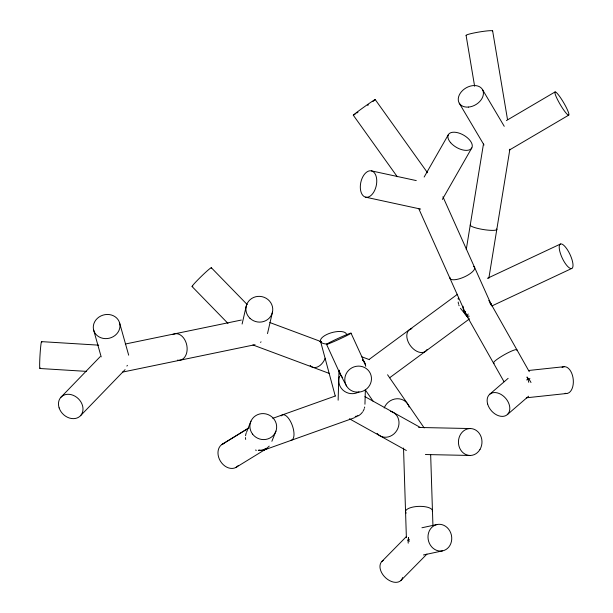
<?xml version="1.0" encoding="UTF-8"?>
<svg xmlns="http://www.w3.org/2000/svg" width="613" height="613" viewBox="0 0 613 613"><rect width="100%" height="100%" fill="white"/><g stroke="black" fill="none" stroke-linecap="round" stroke-linejoin="round"><path stroke-width="0.92" d="M338.138 400.197L338.989 370.896M364.95 404.243L365.379 389.485M466.263 249.468L483.465 144.009M488.814 278.394L496.798 229.469M496.821 229.346L509.893 149.166M242.104 324.039L246.303 305.826M267.498 333.618L272.547 311.749M246.541 432.196L250.947 421.192M271.881 441.291L275.95 431.138M424.15 177.042L448.364 134.668M442.364 199.432L471.803 147.917M60.948 397.224L100.195 356.659M80.525 415.706L125.09 369.639M381.822 561.516L406.404 536.559M401.017 580.388L426.932 554.083M489.641 394.312L508.131 378.344M507.303 414.626L528.636 396.205M369.363 359.264L457.513 294.255M389.653 377.754L469.589 318.798M222.534 444.103L248.932 427.897M221.906 444.486L248.303 428.288M236.02 467.397L266.249 448.839M506.415 120.554L555.102 91.919M509.273 150.101L568.695 115.16A13.463 1.954 59.5 0 0 560.06 97.046A13.463 1.954 59.5 0 0 556.941 98.409A13.463 1.954 59.5 0 0 568.695 115.16M487.366 278.333L560.435 244.043M491.848 305.971L571.799 268.448A13.463 4.276 64.9 0 0 566.68 248.671A13.463 4.276 64.9 0 0 559.868 251.614A13.463 4.276 64.9 0 0 571.799 268.448M272.808 418.311L335.365 395.99M263.406 450.256L354.153 417.867M421.936 527.762L437.307 524.467M423.46 554.964L442.44 550.895A13.463 11.808 77.9 0 0 448.632 529.18A13.463 11.808 77.9 0 0 428.541 532.965A13.463 11.808 77.9 0 0 442.44 550.895M125.313 344.031L174.72 333.817M174.858 333.786L241.346 320.04M122.477 372.114L255.039 344.698M528.391 370.513L564.175 366.689M526.299 397.814L566.787 393.477M418.625 427.46L470.171 428.548M425.391 454.524L470.255 455.467M41.569 341.633L98.701 345.157M39.929 368.505L86.586 371.386M371.478 170.889A13.463 7.9 -77.8 0 1 373.723 192.175A13.463 7.9 -77.8 0 1 360.413 189.011A13.463 7.9 -77.8 0 1 371.478 170.889L416.273 180.59M365.593 197.164L420.664 209.087M269.82 322.538L321.296 341.717M361.547 356.72L369.493 359.678M252.931 344.966L312.4 367.126M312.776 367.271L329.556 373.524M364.927 396.619L420.48 427.552M349.41 418.779L406.35 450.486M211.355 267.758L247.284 304.646M192.061 286.539L227.99 323.419M465.957 315.113L461.045 309.036A13.463 13.386 -38.9 0 1 460.478 308.27M375.187 99.536L427.529 172.774M353.295 115.198L397.278 176.743M387.569 374.758L407.499 403.699M407.63 403.89L424.173 427.92M365.532 390.213L373.072 401.163M482.408 89.437L504.238 126.309M459.275 103.222L484.025 145.013M490.331 302.738L529.264 371.677M466.891 315.979L504.016 381.723M340.437 374.597L346.491 385.899M351.027 333.166A13.463 0.613 -24.6 0 1 332.353 342.261A13.463 0.613 -24.6 0 1 333.005 340.797A13.463 0.613 -24.6 0 1 351.027 333.166L364.743 363.034M326.568 344.36L340.292 374.282M442.938 196.788L490.898 303.856M418.687 208.489L466.324 314.86M119.604 322.936A13.463 11.976 -15.7 0 1 102.923 338.338A13.463 11.976 -15.7 0 1 97.375 318.354A13.463 11.976 -15.7 0 1 119.604 322.936L128.676 355.18M93.666 330.154L101.183 356.873M320.476 341.073L335.234 395.96M492.637 30.911L507.48 119.382M466.095 35.408L474.623 86.234M430.663 454.631L432.456 510.721M432.464 510.851L432.939 525.747M403.523 448.049L406.381 537.67M364.36 363.065A13.463 0.613 -24.6 0 1 364.39 363.386M340.675 374.244A13.463 0.613 -24.6 0 1 340.284 374.236M362.513 359.685A13.463 12.919 -28.2 0 1 365.524 365.317M340.874 375.409A13.463 12.919 -28.2 0 1 339.219 370.168M342.652 377.585A13.463 13.141 1.7 0 1 339.265 370.949M362.383 359.731A13.463 13.141 1.7 0 1 365.769 366.359M359.026 391.86A13.463 13.141 1.7 0 1 339.403 376.351M406.204 513.089A13.463 4.858 -1.8 0 1 417.851 506.422A13.463 4.858 -1.8 0 1 432.326 511.548M407.745 540.268A13.463 4.858 -1.8 0 1 409.208 539.333M408.227 543.179A13.463 11.808 77.9 0 1 408.572 537.532M409.208 541.409A13.463 8.965 44.6 0 1 408.519 537.463M402.603 577.561A13.463 8.965 44.6 0 1 385.845 578.005A13.463 8.965 44.6 0 1 383.37 560.366M494.262 363.21A13.463 1.877 -29.5 0 1 503.748 355.065A13.463 1.877 -29.5 0 1 516.828 350.284M526.621 379.945A13.463 1.877 -29.5 0 1 529.931 378.581M527.027 377.194A13.463 9.479 49.2 0 1 530.996 382.52M527.05 377.064A13.463 7.785 83.9 0 1 528.728 382.305M563.086 366.911A13.463 7.785 83.9 0 1 573.285 379.953A13.463 7.785 83.9 0 1 565.109 393.301M562.037 367.402A13.463 7.785 83.9 0 1 562.558 367.126M355.218 114.079A13.463 0.391 -35.6 0 1 356.804 112.317A13.463 0.391 -35.6 0 1 371.149 102.064A13.463 0.391 -35.6 0 1 373.639 100.9M373.217 101.237A13.463 0.391 -35.6 0 1 372.75 101.597M368.398 104.846A13.463 0.391 -35.6 0 1 367.662 105.382M357.961 112.24A13.463 0.391 -35.6 0 1 356.751 113.068M473.573 266.502A13.463 4.483 -24.1 0 1 464.439 276.884A13.463 4.483 -24.1 0 1 449.927 277.337M281.16 415.913A13.463 5.67 70.4 0 1 292.041 424.786A13.463 5.67 70.4 0 1 290.677 440.356M264.985 448.785A13.463 5.67 70.4 0 1 262.602 450.402M269.23 446.095A13.463 12.927 21.8 0 1 258.295 450.547M256.395 450.287A13.463 12.927 21.8 0 1 255.46 450.057M245.683 439.429A13.463 12.927 21.8 0 1 245.491 437.582M245.575 435.728A13.463 12.927 21.8 0 1 246.204 433.039M266.839 448.394A13.463 10.383 58.5 0 1 258.832 449.927M238.304 465.505A13.463 10.383 58.5 0 1 220.442 461.206A13.463 10.383 58.5 0 1 224.619 443.291M467.98 317.143A13.463 13.386 -38.9 0 1 463.045 306.216M488.76 300.516A13.463 13.386 -38.9 0 1 491.503 305.512M467.857 317.457A13.463 13.386 -38.9 0 1 465.719 313.205M465.489 312.278A13.463 13.386 -38.9 0 1 465.313 311.335M490.224 303.113A13.463 4.483 -24.1 0 1 491.005 304.853M469.267 316.193A13.463 4.483 -24.1 0 1 466.194 314.224M490.086 302.569A13.463 1.877 -29.5 0 1 490.116 303.466M467.351 316.17A13.463 1.877 -29.5 0 1 468.255 314.04M466.164 35.485A13.463 1.172 -9.5 0 1 479.397 31.968A13.463 1.172 -9.5 0 1 492.561 31.087M496.653 228.948A13.463 2.306 9.3 0 1 483.136 229.507A13.463 2.306 9.3 0 1 470.546 224.68M327.281 344.023A13.463 5.394 -15.1 0 1 321.151 338.713A13.463 5.394 -15.1 0 1 335.648 331.794A13.463 5.394 -15.1 0 1 346.59 334.821M364.689 407.032A13.463 13.141 1.7 0 1 364.474 407.944M364.199 408.84A13.463 13.141 1.7 0 1 362.973 411.377M362.444 412.158A13.463 13.141 1.7 0 1 358.207 415.913M356.482 416.733A13.463 13.141 1.7 0 1 354.651 417.3M390.404 411.285A13.463 11.976 -60.9 0 1 396.879 430.395A13.463 11.976 -60.9 0 1 377.102 433.391M356.352 416.012A13.463 11.976 -60.9 0 1 355.532 416.434M357.777 415.338A13.463 5.67 70.4 0 1 356.988 416.556M127.404 365.325A13.463 11.976 -15.7 0 1 126.883 366.068M172.82 334.537A13.463 9.456 78.3 0 1 186.85 345.579A13.463 9.456 78.3 0 1 177.402 360.16M40.167 367.93A13.463 0.728 -86.5 0 1 40.044 354.689A13.463 0.728 -86.5 0 1 41.776 342.445M384.198 407.997A13.463 12.306 -34.5 0 1 397.071 398.741A13.463 12.306 -34.5 0 1 409.116 407.07M458.424 298.914A13.463 2.306 9.3 0 1 458.286 298.393M427.046 349.533A13.463 8.72 53.6 0 1 410.319 345.586A13.463 8.72 53.6 0 1 411.905 328.652M459.114 305.749A13.463 13.386 -38.9 0 1 458.785 304.853M458.524 303.933A13.463 13.386 -38.9 0 1 458.195 302.048M458.21 299.182A13.463 13.386 -38.9 0 1 458.348 298.232M261.038 341.839A13.463 9.456 78.3 0 1 260.533 342.376M325.227 358.245A13.463 8.72 -69.6 0 1 310.799 366.13M310.63 365.976A13.463 8.72 -69.6 0 1 310.17 365.509M319.718 341.617A13.463 8.72 -69.6 0 1 321.204 341.748M192.834 286.179A13.463 0.82 -44.3 0 1 200.535 277.145A13.463 0.82 -44.3 0 1 211.232 268.119M357.004 392.174A13.463 12.919 -28.2 0 0 370.214 373.21A13.463 12.919 -28.2 0 0 347.188 372.06A13.463 12.919 -28.2 0 0 357.004 392.174M487.619 403.944A13.463 9.479 49.2 0 0 506.775 415.047A13.463 9.479 49.2 0 0 501.028 394.42A13.463 9.479 49.2 0 0 487.619 403.944M450.678 142.729A13.463 7.103 29.7 0 0 471.527 148.346A13.463 7.103 29.7 0 0 458.034 132.799A13.463 7.103 29.7 0 0 450.678 142.729M252.594 434.134A13.463 12.927 21.8 0 0 275.605 431.996A13.463 12.927 21.8 0 0 261.636 413.652A13.463 12.927 21.8 0 0 252.594 434.134M468.485 107.076A13.463 9.693 -30.6 0 0 482.73 90.05A13.463 9.693 -30.6 0 0 461.305 91.866A13.463 9.693 -30.6 0 0 468.485 107.076M59.116 407.867A13.463 10.865 44.1 0 0 79.966 416.25A13.463 10.865 44.1 0 0 73.123 395.278A13.463 10.865 44.1 0 0 59.116 407.867M479.987 449.444A13.463 11.77 -88.8 0 0 471.006 428.571A13.463 11.77 -88.8 0 0 459.643 448.003A13.463 11.77 -88.8 0 0 479.987 449.444M249.966 318.293A13.463 12.85 13 0 0 272.348 312.645A13.463 12.85 13 0 0 255.667 296.769A13.463 12.85 13 0 0 249.966 318.293"/></g></svg>
